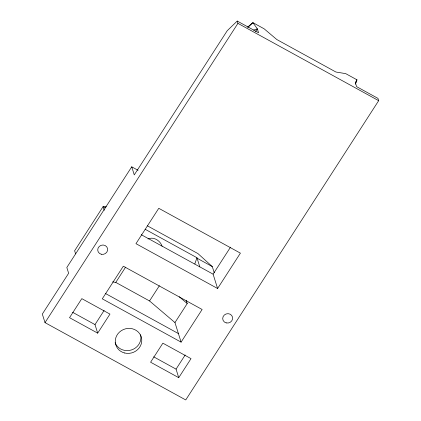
<?xml version="1.0" encoding="UTF-8"?>
<svg xmlns="http://www.w3.org/2000/svg" width="421" height="421" viewBox="0 0 421 421"><rect width="100%" height="100%" fill="white"/><g stroke="black" fill="none" stroke-linecap="round" stroke-linejoin="round"><path stroke-width="0.63" d="M194.818 263.92L196.954 257.726L145.15 229.266M355.44 84.132L356.95 79.806L345.736 73.643L335.9 72.012L276.808 39.537L264.125 28.802L252.91 22.645L247.395 27.27M355.508 83.363L356.95 79.806L355.366 82.695L356.598 86.631L377.947 98.361L378.674 100.672L185.74 399.95L45.01 322.633L42.326 314.077L68.639 273.271L66.823 267.488L131.731 166.821L138.062 170.305M45.01 322.633L237.933 23.366L237.223 21.05L227.224 30.722L134.267 174.889L131.731 166.821M255.594 31.564L257.347 28.844L252.91 22.645L248.237 27.16M112.607 281.902L115.77 282.402L125.59 267.172M97.683 333.143L69.533 317.681L81.811 298.636L109.955 314.103L97.683 333.143L95.004 324.596L104.124 310.451M181.088 342.126L102.277 298.831L123.316 266.198L202.127 309.488L181.088 342.126L174.962 322.581L149.544 300.957L159.364 285.727M174.962 322.581L187.234 303.546L186.271 300.457M217.599 288.511L135.962 243.67L158.77 208.3L240.402 253.142L217.599 288.511L213.105 274.166L230.503 247.185M178.741 377.679L150.592 362.213L162.869 343.168L191.018 358.634L178.741 377.679L176.067 369.133L185.182 354.982M148.008 238.97C153.718 236.334 160.285 240.691 162.122 246.259M253.663 30.075L257.347 28.844L258.578 32.775L237.223 21.05M106.345 206.806L103.087 206.622L74.633 250.753L75.601 253.852M105.339 207.858L103.087 206.622L104.25 210.332M141.245 234.697L213.105 274.166M237.933 23.366L378.674 100.672M147.413 225.83L197.97 253.605L212.295 266.604L214.242 272.792M196.954 257.726L197.107 258.241L212.295 266.604M115.77 282.402L149.544 300.957M105.35 293.437L178.404 333.574M72.601 312.293L95.004 324.596M153.66 356.819L176.067 369.133M179.262 296.763L187.234 303.546M197.107 258.241L199.822 266.909M140.582 334.79A13.346 12.43 -17.4 0 1 131.331 349.988A13.346 12.43 -17.4 0 1 115.122 342.673M124.663 352.998A13.346 12.43 -17.4 0 0 141.445 337.568A13.346 12.43 -17.4 0 0 119.469 332.095A13.346 12.43 -17.4 0 0 124.663 352.998M226.219 322.902A5.005 4.663 -17.4 0 0 232.513 317.113A5.005 4.663 -17.4 0 0 224.272 315.061A5.005 4.663 -17.4 0 0 226.219 322.902M101.245 254.242A5.005 4.663 -17.4 0 0 107.544 248.453A5.005 4.663 -17.4 0 0 99.298 246.401A5.005 4.663 -17.4 0 0 101.245 254.242"/></g></svg>
